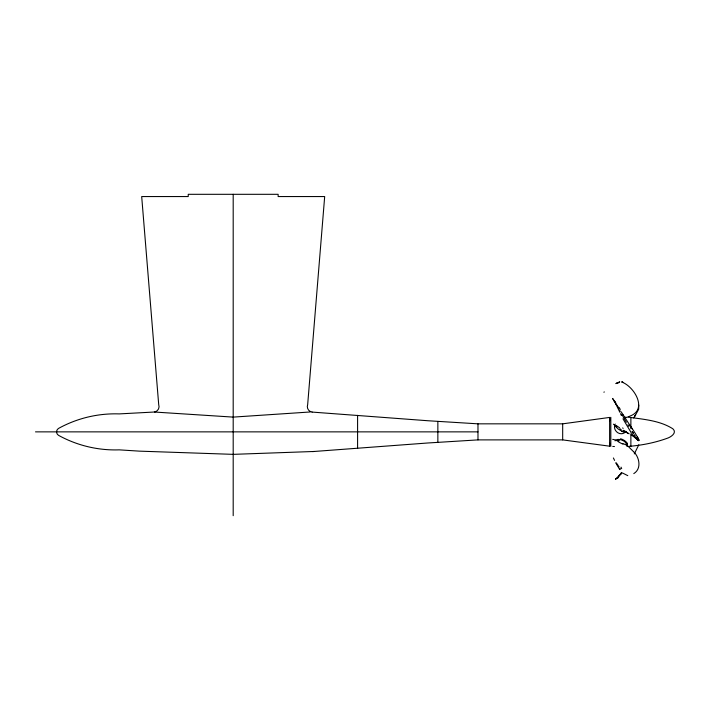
<?xml version="1.0" encoding="UTF-8"?>
<svg xmlns="http://www.w3.org/2000/svg" width="710" height="710" viewBox="0 0 710 710"><rect width="100%" height="100%" fill="white"/><g stroke="black" fill="none" stroke-linecap="round" stroke-linejoin="round"><path stroke-width="1.06" d="M609.615 442.765L609.615 446.297L609.615 417.436L562.684 423.834L477.981 423.834L427.819 420.737L312.063 412.075M609.615 420.959L609.615 417.436M619.936 469.505L619.936 469.479A2.636 1.739 1.8 0 0 619.892 469.132L619.723 468.76M619.928 411.986L619.936 411.924A2.636 2.414 -3.5 0 0 619.865 411.463L619.723 410.939M638.814 444.762L634.296 453.912M614.576 425.334L614.816 424.775A6.709 6.044 19.7 0 1 615.277 424.056M634.917 416.051L635.636 414.977L633.595 417.897M635.139 415.723L638.654 409.297L638.778 405.073M621.072 473.242L621.676 472.452M620.993 473.348L620.593 473.907L621.126 473.197M621.001 474.227L621.951 472.958M620.655 473.801L620.957 473.41L620.078 474.564M619.519 475.23L619.12 475.7M619.564 475.176L615.854 478.904M618.419 477.226L617.904 477.723M633.79 473.614C642.31 468.405 638.867 456.299 633.56 451.693M617.194 478.274L615.747 479.126M615.792 383.613L619.564 381.953M617.54 439.863L616.981 440.164L618.002 440.36A10.348 7.49 6.1 0 1 618.312 440.431L619.413 440.715M629.637 416.184C648.399 409.768 634.101 386.036 621.285 381.865M617.487 383.001L618.419 382.583M628.483 416.717L629.069 416.45M616.963 383.24L616.316 383.524M627.276 417.001C642.621 419.299 659.475 420.249 672.876 428.813C677.482 432.914 670.542 437.324 666.867 438.407C654.061 443.005 640.473 445.569 626.921 446.501M625.563 417.515L624.489 417.773M626.744 417.4L625.048 417.178M312.586 451.587L427.819 442.987L477.981 439.889L562.684 439.889L609.615 446.182M310.234 411.977L233.191 417.107L154.549 412.04M314.237 451.471L233.191 454.356L139.444 451.143L119.218 449.856A117.443 117.443 0 0 1 58.646 435.399A4.011 4.011 0 0 1 58.646 428.361A117.443 117.443 0 0 1 119.218 413.903L152.872 412.102A5.565 5.565 0 0 0 158.703 404.593L141.689 196.555L188.239 196.555L188.239 194.309L278.134 194.309L278.134 196.555L324.683 196.555L307.67 404.593A5.565 5.565 0 0 0 312.08 412.075M35.5 431.866L477.981 431.866M625.466 417.515L624.472 417.471M612.703 439.383L613.342 439.428M614.469 446.537L613.795 446.501M626.051 431.352A6.736 6.417 -38.7 0 1 625.732 431.724L625.98 431.778A1.358 1.349 53.1 0 0 626.584 431.698M613.316 446.475L612.757 446.421M625.652 431.769L625.634 431.76A2.254 2.05 64.1 0 1 625.004 431.653L624.853 431.662M624.276 431.831L624.401 431.849A4.074 4.074 59.5 0 0 625.572 431.849M627.791 475.656L622.697 473.091M613.768 439.499L618.303 441.212M621.596 431.05L618.268 429.071L614.762 425.716M622.617 443.493L626.682 445.126M626.016 432.195L629.202 433.828M627.01 432.639L628.155 433.26M623.318 430.988L622.776 430.677M631.998 433.819C644.449 448.392 637.837 436.65 629.371 424.544M614.594 425.246L617.052 426.808M631.208 434.973L635.885 438.141L634.944 437.458M621.197 429.63L619.901 428.733M638.698 440.706L637.917 440.085L638.37 440.466M635.051 437.537L638.423 440.342L637.332 438.966M636.098 438.318L635.157 437.617L637.021 439.082M628.776 446.98L633.533 451.666M614.15 424.837L613.413 424.163M619.768 469.585L619.706 469.505A6.576 4.517 -5.9 0 1 619.528 469.328M638.432 440.36L637.633 439.366M615.978 462.698L617.194 464.296M615.978 403.768L617.194 405.49M631.367 433.02L622.963 418.802M636.284 437.52L637.296 438.913M613.387 399.623L612.535 398.443L615.739 402.641M636.985 438.487L637.243 438.851L636.409 437.706M634.323 434.68L635.379 436.251M632.148 428.769L621.179 411.791M619.537 469.266L615.943 463.115M615.286 402.818L613.893 400.582L615.907 404.043M626.397 422.272L623.158 416.921M617.904 465.361L618.419 466.23M627.915 424.802L628.936 426.488M637.394 436.916L639.071 440.218M621.552 414.178L622.652 416.069M614.576 401.638L615.135 402.65M617.904 406.715L618.419 407.735M615.792 403.919L619.564 411.693A6.576 5.92 9.8 0 0 619.741 411.96M613.387 457.95L614.576 460.408M621.312 415.421L620.504 413.69M619.936 475.025L619.936 475.043A2.636 1.34 1.6 0 1 619.848 475.301M630.879 417.32L630.879 428.769M630.879 433.934L630.879 446.404M610.813 417.32L610.813 446.404M562.684 423.834L562.684 439.889M477.981 423.834L477.981 439.889M437.857 421.456L437.857 442.277M357.591 415.341L357.591 448.392M233.191 194.309L233.191 515.691M619.262 381.918A6.576 0.852 4.3 0 1 619.36 381.882M617.052 382.805A16.028 0.745 -13.8 0 1 617.301 382.761M603.864 392.195A31.71 1.207 -27.5 0 1 604.343 391.955M617.487 383.373A37.39 3.967 -37.1 0 1 617.744 383.249M619.031 382.628A19.853 1.748 -15.3 0 1 618.836 382.743M621.525 414.738A6.239 1.881 28.7 0 1 623.54 415.208M615.534 479.037A7.588 2.281 -6.3 0 1 615.614 478.948M619.661 475.185A6.576 3.133 -4.8 0 1 619.812 475.043M619.564 475.514A16.028 8.529 16.4 0 1 619.253 475.886A31.71 17.493 33.6 0 1 618.33 476.721M618.659 476.996A37.39 20.634 46 0 1 618.419 477.235M618.002 477.786A25.587 13.57 27.6 0 1 617.602 478.141M617.309 477.963A19.853 9.798 17.6 0 1 617.008 478.167M619.954 468.183A16.028 9.745 17.5 0 1 620.167 468.778M621.046 467.153A31.71 15.54 32 0 1 621.667 468.689M618.836 466.372A37.39 14.218 40.4 0 1 619.058 466.781M617.167 464.73A25.587 14.094 28.1 0 1 617.585 465.361M617.452 464.251A19.853 12.629 19.9 0 1 617.744 464.686M626.841 445.285A6.772 3.514 12.8 0 1 626.486 445.569M626.841 445.081A4.171 1.589 13.2 0 1 626.921 445.197A6.301 3.488 19.8 0 0 627.498 443.972M620.584 438.736A12.008 7.686 7.6 0 1 627.516 443.581M626.105 443.91A8.369 3.035 17.4 0 1 626.717 444.495M627.036 445.046A4.278 1.42 -11.4 0 1 627.09 445.303M622.963 444.132A12.824 3.967 32.8 0 1 618.153 441.629M615.091 440.866A6.665 4.721 -7.8 0 1 616.236 439.792M617.194 439.49A6.461 3.568 24.2 0 1 626.637 443.892M619.564 410.14A16.028 14.555 -34.8 0 1 619.839 410.895M619.368 407.717A31.71 27.104 -62.8 0 1 620.238 409.555M618.543 407.629A37.39 29.421 -76.5 0 1 618.783 408.126M617.434 406.014A25.587 22.285 -53 0 1 617.842 406.75M617.203 405.481A19.853 17.599 -34.6 0 1 617.505 405.96M624.188 432.062A10.331 10.259 29.5 0 1 621.507 431.236M625.466 431.902A6.461 5.849 45 0 1 617.931 432.807A6.461 5.849 45 0 1 614.674 425.512M615.916 425.379A15.283 2.325 36.7 0 1 619.599 427.802M623.167 428.352A11.875 1.402 34.4 0 1 622.581 427.952M624.898 430.926A6.239 4.384 40.1 0 1 623.646 430.269M622.306 382.06L622.847 382.228L622.306 382.06M636.675 438.789L635.743 438.043L636.675 438.789M633.293 433.207L632.219 431.556L633.293 433.207"/></g></svg>
